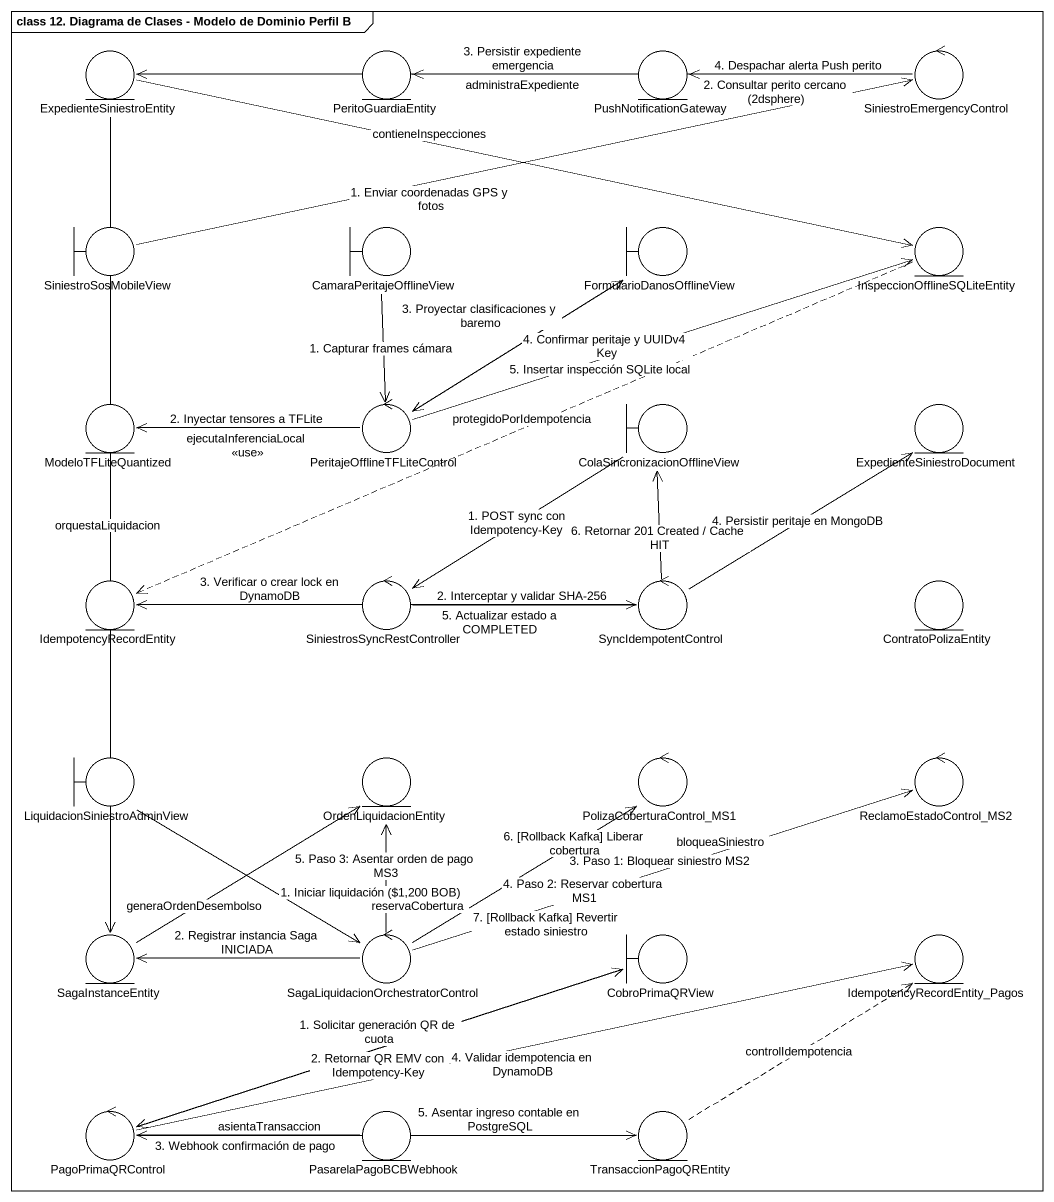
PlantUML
@startuml
mainframe class 12. Diagrama de Clases - Modelo de Dominio Perfil B
entity ExpedienteSiniestroEntity
entity PeritoGuardiaEntity
entity PushNotificationGateway
control SiniestroEmergencyControl
boundary SiniestroSosMobileView
boundary CamaraPeritajeOfflineView
boundary FormularioDanosOfflineView
entity "InspeccionOfflineSQLiteEntity" as InspeccionOfflineSQLiteEntit
entity ModeloTFLiteQuantized
control PeritajeOfflineTFLiteControl
boundary "ColaSincronizacionOfflineView" as ColaSincronizacionOfflineVie
entity ExpedienteSiniestroDocument
entity IdempotencyRecordEntity
control SiniestrosSyncRestController
control SyncIdempotentControl
entity ContratoPolizaEntity
boundary "LiquidacionSiniestroAdminView" as LiquidacionSiniestroAdminVie
entity OrdenLiquidacionEntity
control PolizaCoberturaControl_MS1
control ReclamoEstadoControl_MS2
entity SagaInstanceEntity
control "SagaLiquidacionOrchestratorControl" as SagaLiquidacionOrchestratorC
boundary CobroPrimaQRView
entity "IdempotencyRecordEntity_Pagos" as IdempotencyRecordEntity_2
control PagoPrimaQRControl
entity PasarelaPagoBCBWebhook
entity TransaccionPagoQREntity
ExpedienteSiniestroEntity -right-> InspeccionOfflineSQLiteEntit : contieneInspecciones
ExpedienteSiniestroEntity --> SagaInstanceEntity : orquestaLiquidacion
SiniestroEmergencyControl -left-> ExpedienteSiniestroEntity : 3. Persistir expediente emergencia
SiniestroEmergencyControl -left-> ExpedienteSiniestroEntity : administraExpediente
SiniestroEmergencyControl -left-> PeritoGuardiaEntity : 2. Consultar perito cercano (2dsphere)
SiniestroEmergencyControl -left-> PushNotificationGateway : 4. Despachar alerta Push perito
SiniestroSosMobileView -right-> SiniestroEmergencyControl : 1. Enviar coordenadas GPS y fotos
CamaraPeritajeOfflineView --> PeritajeOfflineTFLiteControl : 1. Capturar frames cámara
FormularioDanosOfflineView --> PeritajeOfflineTFLiteControl : 4. Confirmar peritaje y UUIDv4 Key
InspeccionOfflineSQLiteEntit .left.> IdempotencyRecordEntity : protegidoPorIdempotencia
PeritajeOfflineTFLiteControl -up-> FormularioDanosOfflineView : 3. Proyectar clasificaciones y baremo
PeritajeOfflineTFLiteControl -right-> InspeccionOfflineSQLiteEntit : 5. Insertar inspección SQLite local
PeritajeOfflineTFLiteControl -left-> ModeloTFLiteQuantized : 2. Inyectar tensores a TFLite
PeritajeOfflineTFLiteControl .left.> ModeloTFLiteQuantized : ejecutaInferenciaLocal\n<<use>>
ColaSincronizacionOfflineVie --> SiniestrosSyncRestController : 1. POST sync con Idempotency-Key
SiniestrosSyncRestController -right-> SyncIdempotentControl : 2. Interceptar y validar SHA-256
SyncIdempotentControl -up-> ColaSincronizacionOfflineVie : 6. Retornar 201 Created / Cache HIT
SyncIdempotentControl -up-> ExpedienteSiniestroDocument : 4. Persistir peritaje en MongoDB
SyncIdempotentControl -left-> IdempotencyRecordEntity : 3. Verificar o crear lock en DynamoDB
SyncIdempotentControl -left-> IdempotencyRecordEntity : 5. Actualizar estado a COMPLETED
LiquidacionSiniestroAdminVie --> SagaLiquidacionOrchestratorC : 1. Iniciar liquidación (~$1,200 BOB)
SagaInstanceEntity -up-> OrdenLiquidacionEntity : generaOrdenDesembolso
SagaLiquidacionOrchestratorC -up-> OrdenLiquidacionEntity : 5. Paso 3: Asentar orden de pago MS3
SagaLiquidacionOrchestratorC -up-> PolizaCoberturaControl_MS1 : 4. Paso 2: Reservar cobertura MS1
SagaLiquidacionOrchestratorC -up-> PolizaCoberturaControl_MS1 : 6. [Rollback Kafka] Liberar cobertura
SagaLiquidacionOrchestratorC -up-> PolizaCoberturaControl_MS1 : reservaCobertura
SagaLiquidacionOrchestratorC -right-> ReclamoEstadoControl_MS2 : 3. Paso 1: Bloquear siniestro MS2
SagaLiquidacionOrchestratorC -right-> ReclamoEstadoControl_MS2 : 7. [Rollback Kafka] Revertir estado siniestro
SagaLiquidacionOrchestratorC -right-> ReclamoEstadoControl_MS2 : bloqueaSiniestro
SagaLiquidacionOrchestratorC -left-> SagaInstanceEntity : 2. Registrar instancia Saga INICIADA
CobroPrimaQRView -left-> PagoPrimaQRControl : 1. Solicitar generación QR de cuota
PagoPrimaQRControl -right-> CobroPrimaQRView : 2. Retornar QR EMV con Idempotency-Key
PagoPrimaQRControl -right-> IdempotencyRecordEntity_2 : 4. Validar idempotencia en DynamoDB
PagoPrimaQRControl -right-> TransaccionPagoQREntity : 5. Asentar ingreso contable en PostgreSQL
PagoPrimaQRControl -right-> TransaccionPagoQREntity : asientaTransaccion
PasarelaPagoBCBWebhook -left-> PagoPrimaQRControl : 3. Webhook confirmación de pago
TransaccionPagoQREntity .up.> IdempotencyRecordEntity_2 : controlIdempotencia
@enduml
